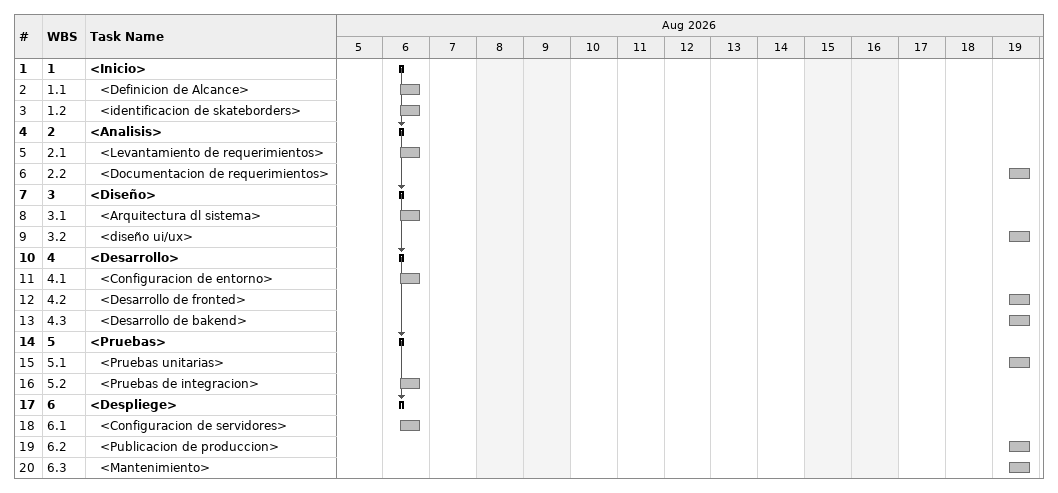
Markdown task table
| ID | WBS | Task | Start | Finish | Predecessors |
|---|---|---|---|---|---|
| 1 | 1 | **<Inicio>** | 2026-08-06 | 2026-08-06 |  |
| 2 | 1.1 | <Definicion de Alcance> | 2026-08-06 | 2026-08-06 |  |
| 3 | 1.2 | <identificacion de skateborders> | 2026-08-06 | 2026-08-06 |  |
| 4 | 2 | **<Analisis>** | 2026-08-06 | 2026-08-06 | 1 |
| 5 | 2.1 | <Levantamiento de requerimientos> | 2026-08-06 | 2026-08-06 |  |
| 6 | 2.2 | <Documentacion de requerimientos> | 2026-08-19 | 2026-08-19 |  |
| 7 | 3 | **<Diseño>** | 2026-08-06 | 2026-08-06 | 4 |
| 8 | 3.1 | <Arquitectura dl sistema> | 2026-08-06 | 2026-08-06 |  |
| 9 | 3.2 | <diseño ui/ux> | 2026-08-19 | 2026-08-19 |  |
| 10 | 4 | **<Desarrollo>** | 2026-08-06 | 2026-08-06 | 7 |
| 11 | 4.1 | <Configuracion de entorno> | 2026-08-06 | 2026-08-06 |  |
| 12 | 4.2 | <Desarrollo de fronted> | 2026-08-19 | 2026-08-19 |  |
| 13 | 4.3 | <Desarrollo de bakend> | 2026-08-19 | 2026-08-19 |  |
| 14 | 5 | **<Pruebas>** | 2026-08-06 | 2026-08-06 | 10 |
| 15 | 5.1 | <Pruebas unitarias> | 2026-08-19 | 2026-08-19 |  |
| 16 | 5.2 | <Pruebas de integracion> | 2026-08-06 | 2026-08-06 |  |
| 17 | 6 | **<Despliege>** | 2026-08-06 | 2026-08-06 | 14 |
| 18 | 6.1 | <Configuracion de servidores> | 2026-08-06 | 2026-08-06 |  |
| 19 | 6.2 | <Publicacion de produccion> | 2026-08-19 | 2026-08-19 |  |
| 20 | 6.3 | <Mantenimiento> | 2026-08-19 | 2026-08-19 |  |
